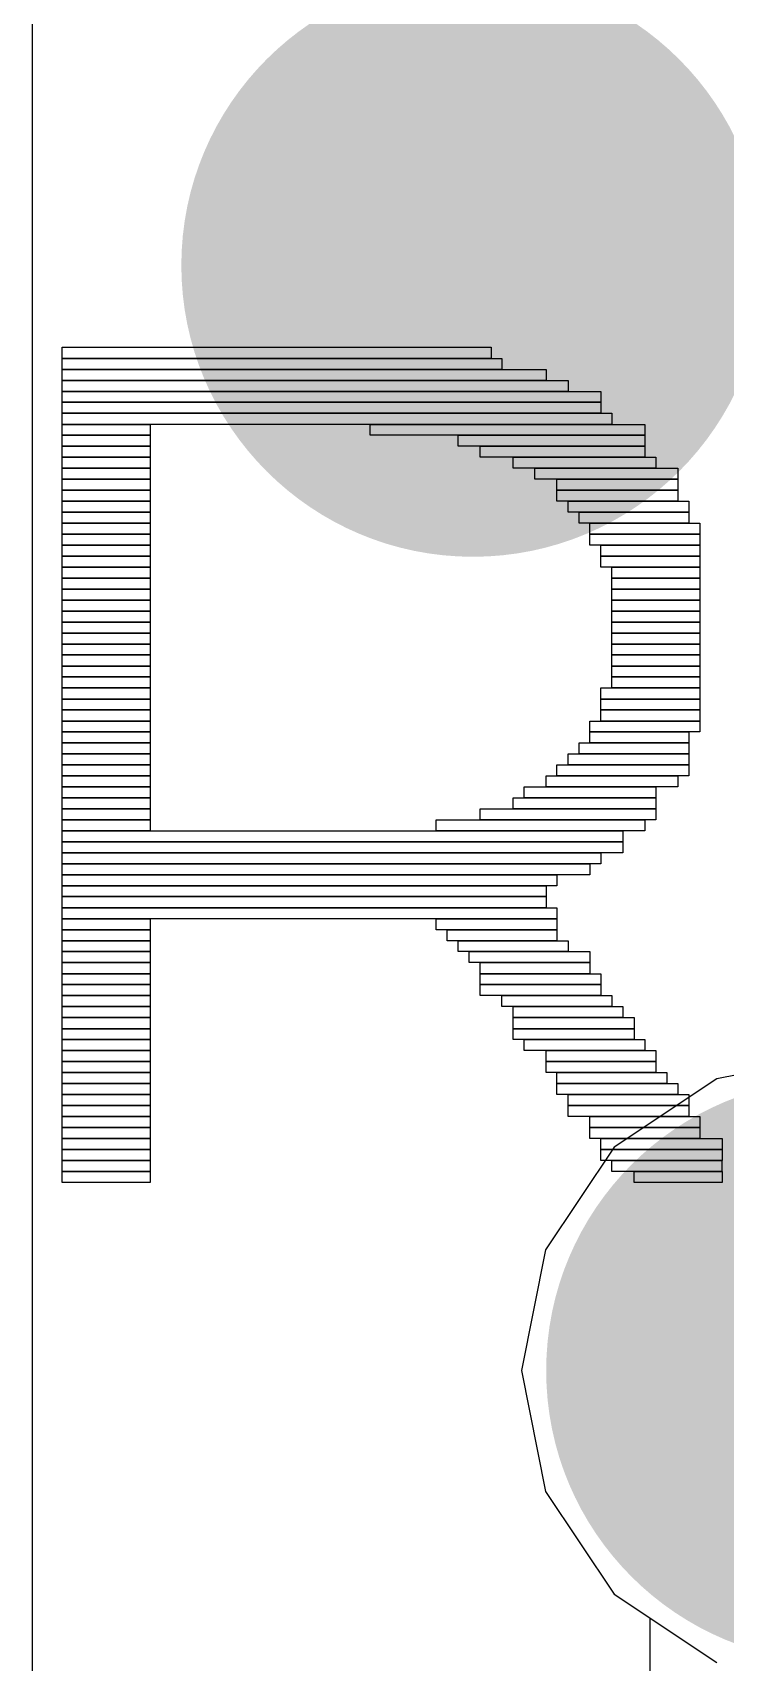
# Model space of a CAD drawing. Header units: millimetres. Extents: x -3 to 5381, y -54 to 5355.
# Drawn here: x 18.851 to 19.805, y -11.273 to -9.028 of the extents above; entities that cross this region are included whole.
import ezdxf

# ---------------------------------------------------------------- set-up
doc = ezdxf.new("R2010")
doc.units = ezdxf.units.MM
for name, color, linetype in [('BottomLayer', 5, 'Continuous'), ('BottomSolder', 6, 'Continuous'), ('TopLayer', 1, 'Continuous'), ('TopOverlay', 2, 'Continuous'), ('TopSolder', 216, 'Continuous'), ('ViaHoleLayer', 16, 'Continuous')]:
    doc.layers.add(name, color=color, linetype=linetype)

msp = doc.modelspace()

# ---------------------------------------------------------------- hatches: boundary and pattern name
at = {"layer": 'BottomLayer'}
h = msp.add_hatch(color=5, dxfattribs=at)
edge = h.paths.add_edge_path()
edge.add_arc((19.4572, -9.3482), 0.3, 0, 360)
h = msp.add_hatch(color=5, dxfattribs=at)
edge = h.paths.add_edge_path()
edge.add_arc((19.9597, -10.8712), 0.3, 0, 360)
at = {"layer": 'BottomSolder'}
h = msp.add_hatch(color=6, dxfattribs=at)
edge = h.paths.add_edge_path()
edge.add_arc((19.4572, -9.3482), 0.4016, 0, 360)
h = msp.add_hatch(color=6, dxfattribs=at)
edge = h.paths.add_edge_path()
edge.add_arc((19.9597, -10.8712), 0.4016, 0, 360)
at = {"layer": 'TopLayer'}
h = msp.add_hatch(color=1, dxfattribs=at)
edge = h.paths.add_edge_path()
edge.add_arc((19.4572, -9.3482), 0.3, 0, 360)
h = msp.add_hatch(color=1, dxfattribs=at)
edge = h.paths.add_edge_path()
edge.add_arc((19.9597, -10.8712), 0.3, 0, 360)
at = {"layer": 'TopSolder'}
h = msp.add_hatch(color=216, dxfattribs=at)
edge = h.paths.add_edge_path()
edge.add_arc((19.4572, -9.3482), 0.4016, 0, 360)
h = msp.add_hatch(color=216, dxfattribs=at)
edge = h.paths.add_edge_path()
edge.add_arc((19.9597, -10.8712), 0.4016, 0, 360)
at = {"layer": 'ViaHoleLayer'}
h = msp.add_hatch(color=16, dxfattribs=at)
edge = h.paths.add_edge_path()
edge.add_arc((19.4572, -9.3482), 0.15, 0, 360)

# ---------------------------------------------------------------- linework, layer by layer
at = {"layer": 'BottomLayer'}
for p, q in [((19.9597, -10.4358), (19.7931, -10.469)), ((19.7931, -10.469), (19.6518, -10.5634)), ((19.6518, -10.5634), (19.5574, -10.7046)), ((19.5574, -10.7046), (19.5243, -10.8712)), ((19.5243, -10.8712), (19.5574, -11.0378)), ((19.5574, -11.0378), (19.6518, -11.179)), ((19.6518, -11.179), (19.7931, -11.2734))]:
    msp.add_line(p, q, dxfattribs=at)
at = {"layer": 'TopLayer'}
for p, q in [((18.8508, -13.6385), (18.8508, -6.0919)), ((19.9597, -10.4358), (19.7931, -10.469)), ((19.7931, -10.469), (19.6518, -10.5634)), ((19.6518, -10.5634), (19.5574, -10.7046)), ((19.5574, -10.7046), (19.5243, -10.8712)), ((19.5243, -10.8712), (19.5574, -11.0378)), ((19.5574, -11.0378), (19.6518, -11.179)), ((19.6518, -11.179), (19.7007, -11.2117)), ((19.7007, -11.2117), (19.7007, -11.8063))]:
    msp.add_line(p, q, dxfattribs=at)
at = {"layer": 'TopOverlay'}
for p, q in [((18.8917, -9.4764), (18.8917, -9.4612)), ((18.8917, -9.4612), (19.4823, -9.4612)), ((19.4823, -9.4612), (19.4823, -9.4764)), ((19.4823, -9.4764), (18.8917, -9.4764)), ((18.8917, -9.4917), (18.8917, -9.4764)), ((18.8917, -9.4764), (19.4972, -9.4764)), ((19.4972, -9.4917), (18.8917, -9.4917)), ((18.8917, -9.5067), (18.8917, -9.4917)), ((18.8917, -9.4917), (19.5579, -9.4917)), ((19.4972, -9.4764), (19.4972, -9.4917)), ((19.5579, -9.4917), (19.5579, -9.5067)), ((19.5579, -9.5067), (18.8917, -9.5067)), ((18.8917, -9.5219), (18.8917, -9.5067)), ((18.8917, -9.5067), (19.5882, -9.5067)), ((19.5882, -9.5067), (19.5882, -9.5219)), ((19.5882, -9.5219), (18.8917, -9.5219)), ((18.8917, -9.5369), (18.8917, -9.5219)), ((18.8917, -9.5219), (19.6336, -9.5219)), ((19.6336, -9.5369), (18.8917, -9.5369)), ((18.8917, -9.5521), (18.8917, -9.5369)), ((18.8917, -9.5369), (19.6336, -9.5369)), ((19.6336, -9.5219), (19.6336, -9.5369)), ((19.6336, -9.5369), (19.6336, -9.5521)), ((19.6336, -9.5521), (18.8917, -9.5521)), ((18.8917, -9.5674), (18.8917, -9.5521)), ((18.8917, -9.5521), (19.6486, -9.5521)), ((19.6486, -9.5521), (19.6486, -9.5674)), ((19.6486, -9.5674), (18.8917, -9.5674)), ((18.8917, -9.5824), (18.8917, -9.5674)), ((18.8917, -9.5674), (19.0129, -9.5674)), ((19.0129, -9.5824), (18.8917, -9.5824)), ((18.8917, -9.5976), (18.8917, -9.5824)), ((18.8917, -9.5824), (19.0129, -9.5824)), ((19.0129, -9.5674), (19.0129, -9.5824)), ((19.0129, -9.5824), (19.0129, -9.5976)), ((19.3156, -9.5824), (19.3156, -9.5674)), ((19.3156, -9.5674), (19.6941, -9.5674)), ((19.6941, -9.5824), (19.3156, -9.5824)), ((19.4368, -9.5976), (19.4368, -9.5824)), ((19.4368, -9.5824), (19.6941, -9.5824)), ((19.6941, -9.5674), (19.6941, -9.5824)), ((19.6941, -9.5824), (19.6941, -9.5976)), ((19.0129, -9.5976), (18.8917, -9.5976)), ((18.8917, -9.6126), (18.8917, -9.5976)), ((18.8917, -9.5976), (19.0129, -9.5976)), ((19.0129, -9.5976), (19.0129, -9.6126)), ((19.6941, -9.5976), (19.4368, -9.5976)), ((19.467, -9.6126), (19.467, -9.5976)), ((19.467, -9.5976), (19.6941, -9.5976)), ((19.6941, -9.5976), (19.6941, -9.6126)), ((19.0129, -9.6126), (18.8917, -9.6126)), ((18.8917, -9.6278), (18.8917, -9.6126)), ((18.8917, -9.6126), (19.0129, -9.6126)), ((19.0129, -9.6278), (18.8917, -9.6278)), ((18.8917, -9.6431), (18.8917, -9.6278)), ((18.8917, -9.6278), (19.0129, -9.6278)), ((19.0129, -9.6126), (19.0129, -9.6278)), ((19.0129, -9.6278), (19.0129, -9.6431)), ((19.6941, -9.6126), (19.467, -9.6126)), ((19.5125, -9.6278), (19.5125, -9.6126)), ((19.5125, -9.6126), (19.7093, -9.6126)), ((19.7093, -9.6278), (19.5125, -9.6278)), ((19.5427, -9.6431), (19.5427, -9.6278)), ((19.5427, -9.6278), (19.7396, -9.6278)), ((19.7093, -9.6126), (19.7093, -9.6278)), ((19.7396, -9.6278), (19.7396, -9.6431)), ((19.0129, -9.6431), (18.8917, -9.6431)), ((18.8917, -9.658), (18.8917, -9.6431)), ((18.8917, -9.6431), (19.0129, -9.6431)), ((19.0129, -9.6431), (19.0129, -9.658)), ((19.7396, -9.6431), (19.5427, -9.6431)), ((19.5729, -9.658), (19.5729, -9.6431)), ((19.5729, -9.6431), (19.7396, -9.6431)), ((19.7396, -9.6431), (19.7396, -9.658)), ((19.0129, -9.658), (18.8917, -9.658)), ((18.8917, -9.6733), (18.8917, -9.658)), ((18.8917, -9.658), (19.0129, -9.658)), ((18.8917, -9.6883), (18.8917, -9.6733)), ((18.8917, -9.6733), (19.0129, -9.6733)), ((19.0129, -9.6733), (18.8917, -9.6733)), ((19.0129, -9.658), (19.0129, -9.6733)), ((19.0129, -9.6733), (19.0129, -9.6883)), ((19.7396, -9.658), (19.5729, -9.658)), ((19.5729, -9.6733), (19.5729, -9.658)), ((19.5729, -9.658), (19.7396, -9.658)), ((19.7396, -9.6733), (19.5729, -9.6733)), ((19.5882, -9.6883), (19.5882, -9.6733)), ((19.5882, -9.6733), (19.7548, -9.6733)), ((19.7396, -9.658), (19.7396, -9.6733)), ((19.7548, -9.6733), (19.7548, -9.6883)), ((19.0129, -9.6883), (18.8917, -9.6883)), ((18.8917, -9.7035), (18.8917, -9.6883)), ((18.8917, -9.6883), (19.0129, -9.6883)), ((19.0129, -9.6883), (19.0129, -9.7035)), ((19.7548, -9.6883), (19.5882, -9.6883)), ((19.6034, -9.7035), (19.6034, -9.6883)), ((19.6034, -9.6883), (19.7548, -9.6883)), ((19.7548, -9.6883), (19.7548, -9.7035)), ((19.0129, -9.7035), (18.8917, -9.7035)), ((18.8917, -9.7188), (18.8917, -9.7035)), ((18.8917, -9.7035), (19.0129, -9.7035)), ((19.0129, -9.7188), (18.8917, -9.7188)), ((18.8917, -9.7337), (18.8917, -9.7188)), ((18.8917, -9.7188), (19.0129, -9.7188)), ((19.0129, -9.7035), (19.0129, -9.7188)), ((19.0129, -9.7188), (19.0129, -9.7337)), ((19.7548, -9.7035), (19.6034, -9.7035)), ((19.6184, -9.7188), (19.6184, -9.7035)), ((19.6184, -9.7035), (19.7698, -9.7035)), ((19.7698, -9.7188), (19.6184, -9.7188)), ((19.6184, -9.7337), (19.6184, -9.7188)), ((19.6184, -9.7188), (19.7698, -9.7188)), ((19.7698, -9.7035), (19.7698, -9.7188)), ((19.7698, -9.7188), (19.7698, -9.7337)), ((19.0129, -9.7337), (18.8917, -9.7337)), ((18.8917, -9.749), (18.8917, -9.7337)), ((18.8917, -9.7337), (19.0129, -9.7337)), ((19.0129, -9.7337), (19.0129, -9.749)), ((19.7698, -9.7337), (19.6184, -9.7337)), ((19.6336, -9.749), (19.6336, -9.7337)), ((19.6336, -9.7337), (19.7698, -9.7337)), ((19.7698, -9.7337), (19.7698, -9.749)), ((19.0129, -9.749), (18.8917, -9.749)), ((18.8917, -9.764), (18.8917, -9.749)), ((18.8917, -9.749), (19.0129, -9.749)), ((19.0129, -9.764), (18.8917, -9.764)), ((18.8917, -9.7792), (18.8917, -9.764)), ((18.8917, -9.764), (19.0129, -9.764)), ((19.0129, -9.749), (19.0129, -9.764)), ((19.0129, -9.764), (19.0129, -9.7792)), ((19.7698, -9.749), (19.6336, -9.749)), ((19.6336, -9.764), (19.6336, -9.749)), ((19.6336, -9.749), (19.7698, -9.749)), ((19.7698, -9.764), (19.6336, -9.764)), ((19.6486, -9.7792), (19.6486, -9.764)), ((19.6486, -9.764), (19.7698, -9.764)), ((19.7698, -9.749), (19.7698, -9.764)), ((19.7698, -9.764), (19.7698, -9.7792)), ((19.0129, -9.7792), (18.8917, -9.7792)), ((18.8917, -9.7944), (18.8917, -9.7792)), ((18.8917, -9.7792), (19.0129, -9.7792)), ((19.0129, -9.7792), (19.0129, -9.7944)), ((19.7698, -9.7792), (19.6486, -9.7792)), ((19.6486, -9.7944), (19.6486, -9.7792)), ((19.6486, -9.7792), (19.7698, -9.7792)), ((19.7698, -9.7792), (19.7698, -9.7944)), ((19.0129, -9.7944), (18.8917, -9.7944)), ((18.8917, -9.8094), (18.8917, -9.7944)), ((18.8917, -9.7944), (19.0129, -9.7944)), ((19.0129, -9.8094), (18.8917, -9.8094)), ((18.8917, -9.8247), (18.8917, -9.8094)), ((18.8917, -9.8094), (19.0129, -9.8094)), ((19.0129, -9.7944), (19.0129, -9.8094)), ((19.0129, -9.8094), (19.0129, -9.8247)), ((19.7698, -9.7944), (19.6486, -9.7944)), ((19.6486, -9.8094), (19.6486, -9.7944)), ((19.6486, -9.7944), (19.7698, -9.7944)), ((19.7698, -9.8094), (19.6486, -9.8094)), ((19.6486, -9.8247), (19.6486, -9.8094)), ((19.6486, -9.8094), (19.7698, -9.8094)), ((19.7698, -9.7944), (19.7698, -9.8094)), ((19.7698, -9.8094), (19.7698, -9.8247)), ((19.0129, -9.8247), (18.8917, -9.8247)), ((18.8917, -9.8397), (18.8917, -9.8247)), ((18.8917, -9.8247), (19.0129, -9.8247)), ((19.0129, -9.8247), (19.0129, -9.8397)), ((19.7698, -9.8247), (19.6486, -9.8247)), ((19.6486, -9.8397), (19.6486, -9.8247)), ((19.6486, -9.8247), (19.7698, -9.8247)), ((19.7698, -9.8247), (19.7698, -9.8397)), ((19.0129, -9.8397), (18.8917, -9.8397)), ((18.8917, -9.8549), (18.8917, -9.8397)), ((18.8917, -9.8397), (19.0129, -9.8397)), ((19.0129, -9.8549), (18.8917, -9.8549)), ((18.8917, -9.8701), (18.8917, -9.8549)), ((18.8917, -9.8549), (19.0129, -9.8549)), ((19.0129, -9.8397), (19.0129, -9.8549)), ((19.0129, -9.8549), (19.0129, -9.8701)), ((19.7698, -9.8397), (19.6486, -9.8397)), ((19.6486, -9.8549), (19.6486, -9.8397)), ((19.6486, -9.8397), (19.7698, -9.8397)), ((19.7698, -9.8549), (19.6486, -9.8549)), ((19.6486, -9.8701), (19.6486, -9.8549)), ((19.6486, -9.8549), (19.7698, -9.8549)), ((19.7698, -9.8397), (19.7698, -9.8549)), ((19.7698, -9.8549), (19.7698, -9.8701)), ((19.0129, -9.8701), (18.8917, -9.8701)), ((18.8917, -9.8851), (18.8917, -9.8701)), ((18.8917, -9.8701), (19.0129, -9.8701)), ((19.0129, -9.8701), (19.0129, -9.8851)), ((19.7698, -9.8701), (19.6486, -9.8701)), ((19.6486, -9.8851), (19.6486, -9.8701)), ((19.6486, -9.8701), (19.7698, -9.8701)), ((19.7698, -9.8701), (19.7698, -9.8851)), ((19.0129, -9.8851), (18.8917, -9.8851)), ((18.8917, -9.9004), (18.8917, -9.8851)), ((18.8917, -9.8851), (19.0129, -9.8851)), ((19.0129, -9.9004), (18.8917, -9.9004)), ((18.8917, -9.9153), (18.8917, -9.9004)), ((18.8917, -9.9004), (19.0129, -9.9004)), ((19.0129, -9.8851), (19.0129, -9.9004)), ((19.0129, -9.9004), (19.0129, -9.9153)), ((19.7698, -9.8851), (19.6486, -9.8851)), ((19.6486, -9.9004), (19.6486, -9.8851)), ((19.6486, -9.8851), (19.7698, -9.8851)), ((19.7698, -9.9004), (19.6486, -9.9004)), ((19.6486, -9.9153), (19.6486, -9.9004)), ((19.6486, -9.9004), (19.7698, -9.9004)), ((19.7698, -9.8851), (19.7698, -9.9004)), ((19.7698, -9.9004), (19.7698, -9.9153)), ((19.0129, -9.9153), (18.8917, -9.9153)), ((18.8917, -9.9306), (18.8917, -9.9153)), ((18.8917, -9.9153), (19.0129, -9.9153)), ((19.0129, -9.9153), (19.0129, -9.9306)), ((19.7698, -9.9153), (19.6486, -9.9153)), ((19.6486, -9.9306), (19.6486, -9.9153)), ((19.6486, -9.9153), (19.7698, -9.9153)), ((19.7698, -9.9153), (19.7698, -9.9306)), ((19.0129, -9.9306), (18.8917, -9.9306)), ((18.8917, -9.9458), (18.8917, -9.9306)), ((18.8917, -9.9306), (19.0129, -9.9306)), ((19.0129, -9.9458), (18.8917, -9.9458)), ((18.8917, -9.9608), (18.8917, -9.9458)), ((18.8917, -9.9458), (19.0129, -9.9458)), ((19.0129, -9.9306), (19.0129, -9.9458)), ((19.0129, -9.9458), (19.0129, -9.9608)), ((19.6336, -9.9458), (19.6336, -9.9306)), ((19.6336, -9.9306), (19.7698, -9.9306)), ((19.7698, -9.9458), (19.6336, -9.9458)), ((19.6336, -9.9608), (19.6336, -9.9458)), ((19.6336, -9.9458), (19.7698, -9.9458)), ((19.7698, -9.9306), (19.6486, -9.9306)), ((19.7698, -9.9306), (19.7698, -9.9458)), ((19.7698, -9.9458), (19.7698, -9.9608)), ((19.0129, -9.9608), (18.8917, -9.9608)), ((18.8917, -9.9761), (18.8917, -9.9608)), ((18.8917, -9.9608), (19.0129, -9.9608)), ((19.0129, -9.9608), (19.0129, -9.9761)), ((19.7698, -9.9608), (19.6336, -9.9608)), ((19.6336, -9.9761), (19.6336, -9.9608)), ((19.6336, -9.9608), (19.7698, -9.9608)), ((19.7698, -9.9608), (19.7698, -9.9761)), ((19.0129, -9.9761), (18.8917, -9.9761)), ((18.8917, -9.991), (18.8917, -9.9761)), ((18.8917, -9.9761), (19.0129, -9.9761)), ((19.0129, -9.991), (18.8917, -9.991)), ((18.8917, -10.0063), (18.8917, -9.991)), ((18.8917, -9.991), (19.0129, -9.991)), ((19.0129, -9.9761), (19.0129, -9.991)), ((19.0129, -9.991), (19.0129, -10.0063)), ((19.6184, -9.991), (19.6184, -9.9761)), ((19.6184, -9.9761), (19.7698, -9.9761)), ((19.7698, -9.991), (19.6184, -9.991)), ((19.6184, -10.0063), (19.6184, -9.991)), ((19.6184, -9.991), (19.7548, -9.991)), ((19.7698, -9.9761), (19.6336, -9.9761)), ((19.7548, -9.991), (19.7548, -10.0063)), ((19.7698, -9.9761), (19.7698, -9.991)), ((19.0129, -10.0063), (18.8917, -10.0063)), ((18.8917, -10.0215), (18.8917, -10.0063)), ((18.8917, -10.0063), (19.0129, -10.0063)), ((19.0129, -10.0063), (19.0129, -10.0215)), ((19.6034, -10.0215), (19.6034, -10.0063)), ((19.6034, -10.0063), (19.7548, -10.0063)), ((19.7548, -10.0063), (19.6184, -10.0063)), ((19.7548, -10.0063), (19.7548, -10.0215)), ((19.0129, -10.0215), (18.8917, -10.0215)), ((18.8917, -10.0365), (18.8917, -10.0215)), ((18.8917, -10.0215), (19.0129, -10.0215)), ((19.0129, -10.0365), (18.8917, -10.0365)), ((18.8917, -10.0517), (18.8917, -10.0365)), ((18.8917, -10.0365), (19.0129, -10.0365)), ((19.0129, -10.0215), (19.0129, -10.0365)), ((19.0129, -10.0365), (19.0129, -10.0517)), ((19.5729, -10.0517), (19.5729, -10.0365)), ((19.5729, -10.0365), (19.7548, -10.0365)), ((19.5882, -10.0365), (19.5882, -10.0215)), ((19.5882, -10.0215), (19.7548, -10.0215)), ((19.7548, -10.0365), (19.5882, -10.0365)), ((19.7548, -10.0215), (19.6034, -10.0215)), ((19.7548, -10.0215), (19.7548, -10.0365)), ((19.7548, -10.0365), (19.7548, -10.0517)), ((19.0129, -10.0517), (18.8917, -10.0517)), ((18.8917, -10.0667), (18.8917, -10.0517)), ((18.8917, -10.0517), (19.0129, -10.0517)), ((19.0129, -10.0517), (19.0129, -10.0667)), ((19.5579, -10.0667), (19.5579, -10.0517)), ((19.5579, -10.0517), (19.7396, -10.0517)), ((19.7548, -10.0517), (19.5729, -10.0517)), ((19.7396, -10.0517), (19.7396, -10.0667)), ((19.0129, -10.0667), (18.8917, -10.0667)), ((18.8917, -10.082), (18.8917, -10.0667)), ((18.8917, -10.0667), (19.0129, -10.0667)), ((19.0129, -10.082), (18.8917, -10.082)), ((18.8917, -10.0972), (18.8917, -10.082)), ((18.8917, -10.082), (19.0129, -10.082)), ((19.0129, -10.0667), (19.0129, -10.082)), ((19.0129, -10.082), (19.0129, -10.0972)), ((19.5125, -10.0972), (19.5125, -10.082)), ((19.5125, -10.082), (19.7093, -10.082)), ((19.5277, -10.082), (19.5277, -10.0667)), ((19.5277, -10.0667), (19.7093, -10.0667)), ((19.7093, -10.082), (19.5277, -10.082)), ((19.7396, -10.0667), (19.5579, -10.0667)), ((19.7093, -10.0667), (19.7093, -10.082)), ((19.7093, -10.082), (19.7093, -10.0972)), ((19.0129, -10.0972), (18.8917, -10.0972)), ((18.8917, -10.1122), (18.8917, -10.0972)), ((18.8917, -10.0972), (19.0129, -10.0972)), ((19.0129, -10.0972), (19.0129, -10.1122)), ((19.467, -10.1122), (19.467, -10.0972)), ((19.467, -10.0972), (19.7093, -10.0972)), ((19.7093, -10.0972), (19.5125, -10.0972)), ((19.7093, -10.0972), (19.7093, -10.1122)), ((18.8917, -10.1274), (18.8917, -10.1122)), ((18.8917, -10.1122), (19.0129, -10.1122)), ((19.0129, -10.1122), (18.8917, -10.1122)), ((19.0129, -10.1274), (18.8917, -10.1274)), ((18.8917, -10.1424), (18.8917, -10.1274)), ((18.8917, -10.1274), (19.6639, -10.1274)), ((19.0129, -10.1122), (19.0129, -10.1274)), ((19.4066, -10.1274), (19.4066, -10.1122)), ((19.4066, -10.1122), (19.6941, -10.1122)), ((19.6941, -10.1274), (19.4066, -10.1274)), ((19.7093, -10.1122), (19.467, -10.1122)), ((19.6639, -10.1274), (19.6639, -10.1424)), ((19.6941, -10.1122), (19.6941, -10.1274)), ((19.6639, -10.1424), (18.8917, -10.1424)), ((18.8917, -10.1577), (18.8917, -10.1424)), ((18.8917, -10.1424), (19.6639, -10.1424)), ((19.6639, -10.1424), (19.6639, -10.1577)), ((19.6639, -10.1577), (18.8917, -10.1577)), ((18.8917, -10.1729), (18.8917, -10.1577)), ((18.8917, -10.1577), (19.6336, -10.1577)), ((19.6336, -10.1577), (19.6336, -10.1729)), ((19.6336, -10.1729), (18.8917, -10.1729)), ((18.8917, -10.1879), (18.8917, -10.1729)), ((18.8917, -10.1729), (19.6184, -10.1729)), ((19.6184, -10.1879), (18.8917, -10.1879)), ((18.8917, -10.2031), (18.8917, -10.1879)), ((18.8917, -10.1879), (19.5729, -10.1879)), ((19.5729, -10.1879), (19.5729, -10.2031)), ((19.6184, -10.1729), (19.6184, -10.1879)), ((19.5729, -10.2031), (18.8917, -10.2031)), ((18.8917, -10.2181), (18.8917, -10.2031)), ((18.8917, -10.2031), (19.5579, -10.2031)), ((19.5579, -10.2031), (19.5579, -10.2181)), ((19.5579, -10.2181), (18.8917, -10.2181)), ((18.8917, -10.2334), (18.8917, -10.2181)), ((18.8917, -10.2181), (19.5579, -10.2181)), ((19.5579, -10.2334), (18.8917, -10.2334)), ((18.8917, -10.2486), (18.8917, -10.2334)), ((18.8917, -10.2334), (19.5729, -10.2334)), ((19.5579, -10.2181), (19.5579, -10.2334)), ((19.5729, -10.2334), (19.5729, -10.2486)), ((19.5729, -10.2486), (18.8917, -10.2486)), ((18.8917, -10.2636), (18.8917, -10.2486)), ((18.8917, -10.2486), (19.0129, -10.2486)), ((19.0129, -10.2486), (19.0129, -10.2636)), ((19.4066, -10.2636), (19.4066, -10.2486)), ((19.4066, -10.2486), (19.5729, -10.2486)), ((19.5729, -10.2486), (19.5729, -10.2636)), ((19.0129, -10.2636), (18.8917, -10.2636)), ((18.8917, -10.2788), (18.8917, -10.2636)), ((18.8917, -10.2636), (19.0129, -10.2636)), ((19.0129, -10.2788), (18.8917, -10.2788)), ((18.8917, -10.2938), (18.8917, -10.2788)), ((18.8917, -10.2788), (19.0129, -10.2788)), ((19.0129, -10.2636), (19.0129, -10.2788)), ((19.0129, -10.2788), (19.0129, -10.2938)), ((19.5729, -10.2636), (19.4066, -10.2636)), ((19.4216, -10.2788), (19.4216, -10.2636)), ((19.4216, -10.2636), (19.5729, -10.2636)), ((19.5729, -10.2788), (19.4216, -10.2788)), ((19.4368, -10.2938), (19.4368, -10.2788)), ((19.4368, -10.2788), (19.5882, -10.2788)), ((19.5729, -10.2636), (19.5729, -10.2788)), ((19.5882, -10.2788), (19.5882, -10.2938)), ((19.0129, -10.2938), (18.8917, -10.2938)), ((18.8917, -10.309), (18.8917, -10.2938)), ((18.8917, -10.2938), (19.0129, -10.2938)), ((19.0129, -10.2938), (19.0129, -10.309)), ((19.5882, -10.2938), (19.4368, -10.2938)), ((19.452, -10.309), (19.452, -10.2938)), ((19.452, -10.2938), (19.6184, -10.2938)), ((19.6184, -10.2938), (19.6184, -10.309)), ((19.0129, -10.309), (18.8917, -10.309)), ((18.8917, -10.3243), (18.8917, -10.309)), ((18.8917, -10.309), (19.0129, -10.309)), ((19.0129, -10.3243), (18.8917, -10.3243)), ((18.8917, -10.3393), (18.8917, -10.3243)), ((18.8917, -10.3243), (19.0129, -10.3243)), ((19.0129, -10.309), (19.0129, -10.3243)), ((19.0129, -10.3243), (19.0129, -10.3393)), ((19.6184, -10.309), (19.452, -10.309)), ((19.467, -10.3243), (19.467, -10.309)), ((19.467, -10.309), (19.6184, -10.309)), ((19.6184, -10.3243), (19.467, -10.3243)), ((19.467, -10.3393), (19.467, -10.3243)), ((19.467, -10.3243), (19.6336, -10.3243)), ((19.6184, -10.309), (19.6184, -10.3243)), ((19.6336, -10.3243), (19.6336, -10.3393)), ((19.0129, -10.3393), (18.8917, -10.3393)), ((18.8917, -10.3545), (18.8917, -10.3393)), ((18.8917, -10.3393), (19.0129, -10.3393)), ((19.0129, -10.3393), (19.0129, -10.3545)), ((19.6336, -10.3393), (19.467, -10.3393)), ((19.467, -10.3545), (19.467, -10.3393)), ((19.467, -10.3393), (19.6336, -10.3393)), ((19.6336, -10.3393), (19.6336, -10.3545)), ((19.0129, -10.3545), (18.8917, -10.3545)), ((18.8917, -10.3695), (18.8917, -10.3545)), ((18.8917, -10.3545), (19.0129, -10.3545)), ((19.0129, -10.3695), (18.8917, -10.3695)), ((18.8917, -10.3847), (18.8917, -10.3695)), ((18.8917, -10.3695), (19.0129, -10.3695)), ((19.0129, -10.3545), (19.0129, -10.3695)), ((19.0129, -10.3695), (19.0129, -10.3847)), ((19.6336, -10.3545), (19.467, -10.3545)), ((19.4972, -10.3695), (19.4972, -10.3545)), ((19.4972, -10.3545), (19.6486, -10.3545)), ((19.6486, -10.3695), (19.4972, -10.3695)), ((19.5125, -10.3847), (19.5125, -10.3695)), ((19.5125, -10.3695), (19.6639, -10.3695)), ((19.6486, -10.3545), (19.6486, -10.3695)), ((19.6639, -10.3695), (19.6639, -10.3847)), ((19.0129, -10.3847), (18.8917, -10.3847)), ((18.8917, -10.4), (18.8917, -10.3847)), ((18.8917, -10.3847), (19.0129, -10.3847)), ((19.0129, -10.3847), (19.0129, -10.4)), ((19.6639, -10.3847), (19.5125, -10.3847)), ((19.5125, -10.4), (19.5125, -10.3847)), ((19.5125, -10.3847), (19.6791, -10.3847)), ((19.6791, -10.3847), (19.6791, -10.4)), ((19.0129, -10.4), (18.8917, -10.4)), ((18.8917, -10.415), (18.8917, -10.4)), ((18.8917, -10.4), (19.0129, -10.4)), ((19.0129, -10.415), (18.8917, -10.415)), ((18.8917, -10.4302), (18.8917, -10.415)), ((18.8917, -10.415), (19.0129, -10.415)), ((19.0129, -10.4), (19.0129, -10.415)), ((19.0129, -10.415), (19.0129, -10.4302)), ((19.6791, -10.4), (19.5125, -10.4)), ((19.5125, -10.415), (19.5125, -10.4)), ((19.5125, -10.4), (19.6791, -10.4)), ((19.6791, -10.415), (19.5125, -10.415)), ((19.5277, -10.4302), (19.5277, -10.415)), ((19.5277, -10.415), (19.6941, -10.415)), ((19.6791, -10.4), (19.6791, -10.415)), ((19.6941, -10.415), (19.6941, -10.4302)), ((19.0129, -10.4302), (18.8917, -10.4302)), ((18.8917, -10.4454), (18.8917, -10.4302)), ((18.8917, -10.4302), (19.0129, -10.4302)), ((19.0129, -10.4302), (19.0129, -10.4454)), ((19.6941, -10.4302), (19.5277, -10.4302)), ((19.5579, -10.4454), (19.5579, -10.4302)), ((19.5579, -10.4302), (19.7093, -10.4302)), ((19.7093, -10.4302), (19.7093, -10.4454)), ((19.0129, -10.4454), (18.8917, -10.4454)), ((18.8917, -10.4604), (18.8917, -10.4454)), ((18.8917, -10.4454), (19.0129, -10.4454)), ((19.0129, -10.4604), (18.8917, -10.4604)), ((18.8917, -10.4757), (18.8917, -10.4604)), ((18.8917, -10.4604), (19.0129, -10.4604)), ((19.0129, -10.4454), (19.0129, -10.4604)), ((19.0129, -10.4604), (19.0129, -10.4757)), ((19.7093, -10.4454), (19.5579, -10.4454)), ((19.5579, -10.4604), (19.5579, -10.4454)), ((19.5579, -10.4454), (19.7093, -10.4454)), ((19.7093, -10.4604), (19.5579, -10.4604)), ((19.5729, -10.4757), (19.5729, -10.4604)), ((19.5729, -10.4604), (19.7243, -10.4604)), ((19.7093, -10.4454), (19.7093, -10.4604)), ((19.7243, -10.4604), (19.7243, -10.4757)), ((19.0129, -10.4757), (18.8917, -10.4757)), ((18.8917, -10.4907), (18.8917, -10.4757)), ((18.8917, -10.4757), (19.0129, -10.4757)), ((19.0129, -10.4757), (19.0129, -10.4907)), ((19.7243, -10.4757), (19.5729, -10.4757)), ((19.5729, -10.4907), (19.5729, -10.4757)), ((19.5729, -10.4757), (19.7396, -10.4757)), ((19.7396, -10.4757), (19.7396, -10.4907)), ((19.0129, -10.4907), (18.8917, -10.4907)), ((18.8917, -10.5059), (18.8917, -10.4907)), ((18.8917, -10.4907), (19.0129, -10.4907)), ((19.0129, -10.5059), (18.8917, -10.5059)), ((18.8917, -10.5211), (18.8917, -10.5059)), ((18.8917, -10.5059), (19.0129, -10.5059)), ((19.0129, -10.4907), (19.0129, -10.5059)), ((19.0129, -10.5059), (19.0129, -10.5211)), ((19.7396, -10.4907), (19.5729, -10.4907)), ((19.5882, -10.5059), (19.5882, -10.4907)), ((19.5882, -10.4907), (19.7548, -10.4907)), ((19.5882, -10.5211), (19.5882, -10.5059)), ((19.5882, -10.5059), (19.7548, -10.5059)), ((19.7548, -10.5059), (19.5882, -10.5059)), ((19.7548, -10.4907), (19.7548, -10.5059)), ((19.7548, -10.5059), (19.7548, -10.5211)), ((19.0129, -10.5211), (18.8917, -10.5211)), ((18.8917, -10.5361), (18.8917, -10.5211)), ((18.8917, -10.5211), (19.0129, -10.5211)), ((19.0129, -10.5211), (19.0129, -10.5361)), ((19.7548, -10.5211), (19.5882, -10.5211)), ((19.6184, -10.5361), (19.6184, -10.5211)), ((19.6184, -10.5211), (19.7698, -10.5211)), ((19.7698, -10.5211), (19.7698, -10.5361)), ((19.0129, -10.5361), (18.8917, -10.5361)), ((18.8917, -10.5514), (18.8917, -10.5361)), ((18.8917, -10.5361), (19.0129, -10.5361)), ((19.0129, -10.5514), (18.8917, -10.5514)), ((18.8917, -10.5664), (18.8917, -10.5514)), ((18.8917, -10.5514), (19.0129, -10.5514)), ((19.0129, -10.5361), (19.0129, -10.5514)), ((19.0129, -10.5514), (19.0129, -10.5664)), ((19.7698, -10.5361), (19.6184, -10.5361)), ((19.6184, -10.5514), (19.6184, -10.5361)), ((19.6184, -10.5361), (19.7698, -10.5361)), ((19.7698, -10.5514), (19.6184, -10.5514)), ((19.6336, -10.5664), (19.6336, -10.5514)), ((19.6336, -10.5514), (19.8003, -10.5514)), ((19.7698, -10.5361), (19.7698, -10.5514)), ((19.8003, -10.5514), (19.8003, -10.5664)), ((19.0129, -10.5664), (18.8917, -10.5664)), ((18.8917, -10.5816), (18.8917, -10.5664)), ((18.8917, -10.5664), (19.0129, -10.5664)), ((19.0129, -10.5664), (19.0129, -10.5816)), ((19.8003, -10.5664), (19.6336, -10.5664)), ((19.6336, -10.5816), (19.6336, -10.5664)), ((19.6336, -10.5664), (19.8003, -10.5664)), ((19.8003, -10.5664), (19.8003, -10.5816)), ((19.0129, -10.5816), (18.8917, -10.5816)), ((18.8917, -10.5968), (18.8917, -10.5816)), ((18.8917, -10.5816), (19.0129, -10.5816)), ((19.0129, -10.5968), (18.8917, -10.5968)), ((18.8917, -10.6118), (18.8917, -10.5968)), ((18.8917, -10.5968), (19.0129, -10.5968)), ((19.0129, -10.5816), (19.0129, -10.5968)), ((19.0129, -10.5968), (19.0129, -10.6118)), ((19.8003, -10.5816), (19.6336, -10.5816)), ((19.6486, -10.5968), (19.6486, -10.5816)), ((19.6486, -10.5816), (19.8, -10.5816)), ((19.8, -10.5968), (19.6486, -10.5968)), ((19.6791, -10.6118), (19.6791, -10.5968)), ((19.6791, -10.5968), (19.8003, -10.5968)), ((19.8, -10.5816), (19.8, -10.5968)), ((19.8003, -10.5968), (19.8003, -10.6118)), ((19.0129, -10.6118), (18.8917, -10.6118)), ((19.8003, -10.6118), (19.6791, -10.6118))]:
    msp.add_line(p, q, dxfattribs=at)

doc.saveas('drawing.dxf')
